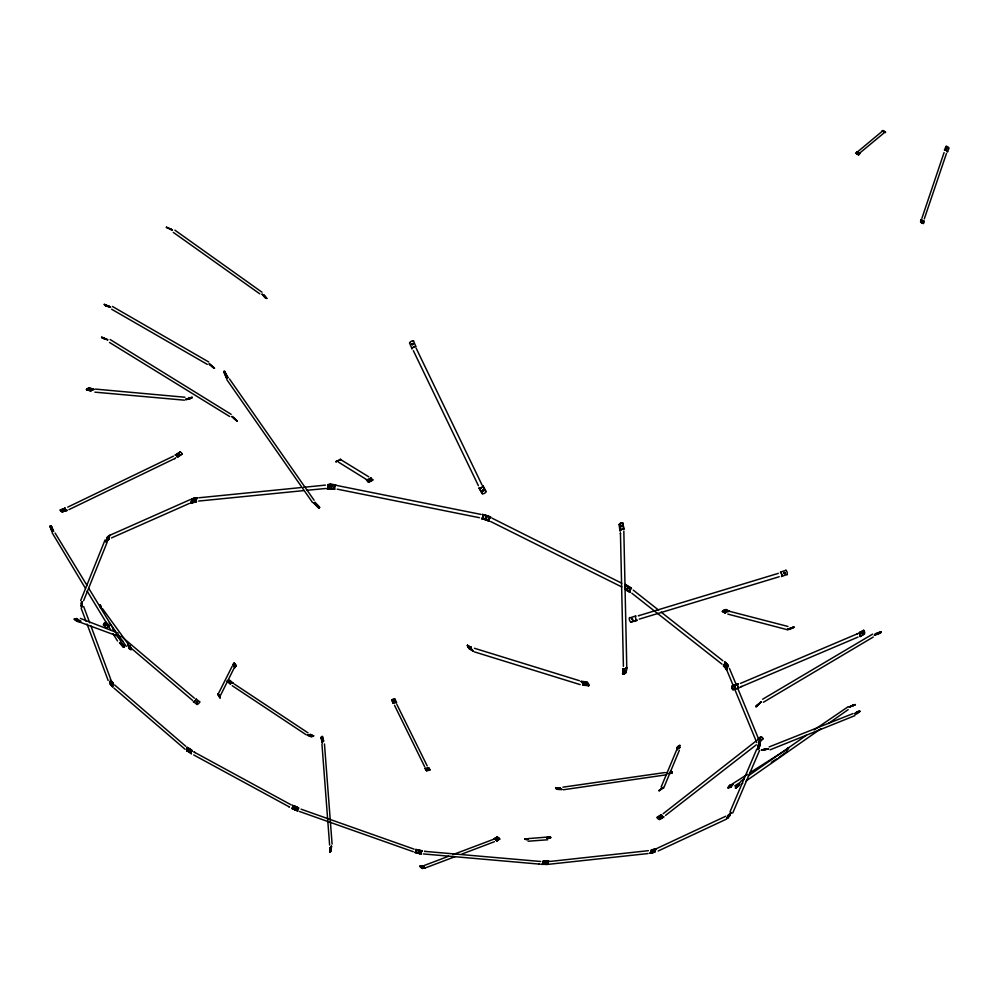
<?xml version="1.0" encoding="UTF-8"?>
<svg xmlns="http://www.w3.org/2000/svg" width="999" height="999" viewBox="0 0 999 999"><rect width="100%" height="100%" fill="white"/><g stroke="black" fill="none" stroke-linecap="round" stroke-linejoin="round"><path stroke-width="1.5" d="M469.855 647.564L470.267 648.214M627.035 588.436L628.259 588.186L627.135 588.761M628.246 588.686L627.072 588.099M107.867 539.073C107.88 536.013 107.917 540.309 107.58 538.511M947.527 151.723L949.05 148.077A2.835 2.173 38.8 0 0 945.978 146.403L946.203 146.453M759.028 745.928C759.565 744.779 758.915 746.615 758.616 745.429M758.79 746.153L759.003 745.004L759.265 745.679M922.651 221.79L921.79 221.566M264.423 296.603L265.16 297.153L264.872 296.428M82.168 602.971L81.556 606.343L81.631 602.072M81.793 601.922L81.456 607.217L81.93 602.11M328.047 484.665L334.016 484.59A3.721 3.109 -35.4 0 1 333.329 488.736L333.504 488.286A3.721 3.109 -35.4 0 0 334.091 484.752L327.934 484.515A4.021 3.359 -35.5 0 1 328.284 485.289A3.759 3.134 -35.5 0 1 328.384 486.063L328.209 487.1A3.759 3.134 -35.5 0 1 327.66 488.161A4.021 3.359 -35.5 0 1 327.247 488.661L333.229 488.598M422.602 868.506L422.727 868.281A2.997 1.099 29.5 0 1 420.042 866.108L420.017 866.508A2.997 1.099 29.5 0 0 422.302 868.368L425.312 868.069A3.234 1.186 29.5 0 1 424.837 867.831A3.022 1.111 29.5 0 1 423.988 867.307L423.314 866.757A3.022 1.111 29.5 0 1 422.914 866.333A3.234 1.186 29.5 0 1 422.627 865.896L419.917 866.333M544.193 861.563L544.355 861.175A3.047 2.135 -31 0 0 543.181 864.172L547.864 864.46M82.23 601.723L81.756 607.242L81.693 602.859L81.656 604.383M81.681 602.572L81.843 604.058L81.706 602.872M322.44 739.422L322.315 738.523M129.583 647.727L129.458 647.477M331.293 486.001C333.916 487.25 329.645 486.775 331.306 487.262M331.955 486.113L331.543 485.951M80.682 600.574L105.045 539.959M108.179 537.999L107.717 539.035L107.817 538.249M790.271 628.92L793.78 627.21M725.686 665.746L726.223 666.42L726.285 665.384M856.892 711.912L857.354 712.05A3.297 0.674 -23.6 0 1 859.889 711.475L859.939 711.4A3.297 0.674 -23.6 0 0 856.892 711.912L854.744 713.473M189.31 750.873L188.886 750.049L189.585 750.062M189.598 750.911L189.535 750.024L188.774 750.336M189.56 750.736L188.861 750.649M729.332 814.947L728.771 815.946L729.407 815.634M81.918 603.696L81.993 603.371M677.921 748.975A2.947 0.962 -42.9 0 0 677.497 749.387A3.159 1.024 -42.9 0 0 677.16 749.75L677.397 747.227A2.922 0.949 -42.9 0 1 679.77 745.454L679.882 745.291A2.922 0.949 -42.9 0 0 677.097 747.364L676.997 749.575A3.159 1.024 -42.9 0 1 677.334 749.2A2.947 0.962 -42.9 0 1 678.046 748.538L678.746 748.014A2.947 0.962 -42.9 0 1 679.457 747.614A3.159 1.024 -42.9 0 1 679.782 747.489M543.019 862.574A3.059 2.235 -26.6 0 0 542.919 861.825A3.284 2.398 -26.6 0 0 542.669 861.3L547.502 861.175A3.034 2.223 -26.5 0 1 546.728 864.172L547.04 864.123M65.022 508.191L60.352 510.152A3.172 1.886 3.4 0 0 62.125 511.813L67.07 510.501A3.434 2.035 3.3 0 1 66.321 510.239A3.197 1.898 3.3 0 1 65.747 509.902L65.235 509.378A3.197 1.898 3.3 0 1 64.997 508.753A3.434 2.035 3.3 0 1 64.898 508.316M724.437 666.246L724.45 666.008A3.596 1.798 -85 0 1 725.749 662.861L728.396 666.221M728.084 666.47A3.621 1.811 -84.9 0 0 727.559 667.195L727.185 668.106A3.621 1.811 -84.9 0 0 726.985 668.943A3.884 1.936 -84.9 0 0 726.885 669.904L724.587 666.021M330.856 849.475L330.269 849.924M330.319 849.674L330.607 849.949M857.142 712.886L857.766 712.212L856.805 712.499M234.428 664.647L234.877 665.471L234.49 664.56M294.98 808.303L295.567 807.904M295.579 808.491L294.867 807.691M104.87 305.307L104.308 304.308L108.816 306.406M368.231 481.743L368.356 482.042A3.946 1.399 -22.7 0 0 372.777 479.945L372.39 479.87A3.946 1.399 -22.7 0 1 368.631 481.655L366.483 479.907A4.258 1.498 -22.7 0 0 367.095 479.757A3.971 1.399 -22.7 0 0 368.331 479.333L369.443 478.808A3.971 1.399 -22.7 0 0 370.192 478.346A4.258 1.498 -22.7 0 0 370.879 477.809L372.777 479.945M497.814 838.773L496.765 838.798M51.573 527.809L51.523 528.496M51.424 528.771L51.723 528.034L51.099 528.209M730.744 812.899L730.681 813.336A3.284 0.699 -59.7 0 1 730.594 813.748A3.284 0.699 -59.7 0 0 730.569 813.099L730.818 813.248M103.446 625.062L103.521 624.687A3.009 2.835 -9.5 0 1 105.769 622.514L106.106 622.402A3.009 2.835 -9.5 0 0 103.459 624.962L107.118 628.408A3.247 3.059 -9.4 0 1 107.23 627.909A3.034 2.86 -9.4 0 1 107.68 627.047L108.329 626.323A3.034 2.86 -9.4 0 1 109.241 625.961M193.818 500.986L193.232 500.374L194.131 499.787M194.305 500.237L193.706 500.924M489.26 518.881L489.048 519.517A3.784 3.472 30.8 0 0 489.023 520.704A4.046 3.721 30.8 0 0 489.16 521.316L483.204 518.344A3.746 3.447 30.4 0 1 484.54 514.922L490.784 517.195A4.046 3.721 30.8 0 0 490.284 517.445M758.591 745.029L757.954 749.35L759.377 746.003M758.491 745.803C756.418 757.23 761.925 738.86 759.252 743.793M784.203 572.702L784.065 573.351M785.077 573.613L784.215 573.738L785.002 572.802M111.364 682.754L111.488 683.766L111.713 682.916M111.364 683.778L111.576 682.929M177.397 457.317L181.905 454.058M189.997 398.301C188.524 398.251 190.247 398.551 189.56 398.813M485.502 517.457L485.826 517.045M486.238 518.344L486.775 517.819M544.917 862.699L545.941 862.599M544.979 862.899C545.791 862.786 545.741 863.823 545.067 862.487M545.904 863.011L545.841 862.424M111.376 683.403L111.438 682.792M586.6 682.217L586.788 681.955A4.171 2.148 35.4 0 1 588.786 685.639L583.041 685.227A4.495 2.31 35.4 0 0 583.116 684.827A4.196 2.16 35.4 0 0 582.941 683.928L582.442 683.004A4.196 2.16 35.4 0 0 581.855 682.292A4.495 2.31 35.4 0 0 581.043 681.543L586.962 682.517A4.171 2.148 35.4 0 1 588.661 685.664L588.673 685.826M329.907 852.122L330.382 847.914A2.972 0.674 -74.9 0 0 330.781 847.739L331.081 847.277A2.972 0.674 -74.9 0 0 331.331 846.777A3.184 0.724 -74.9 0 0 331.581 846.116L331.006 850.611A2.947 0.674 -74.9 0 1 329.982 852.159L330.145 847.851A3.184 0.724 -74.9 0 1 330.082 847.939M331.031 848.85L331.343 846.041A3.184 0.724 -74.9 0 1 331.181 846.49M225 373.614L225.562 374.787L225.374 373.439M623.663 669.018A3.834 2.16 -49.4 0 0 624.562 668.905L625.486 668.493A3.834 2.16 -49.4 0 0 626.186 667.994A4.108 2.31 -49.4 0 0 626.922 667.295L626.048 672.589A3.796 2.135 -49.4 0 1 622.926 674L623.051 668.756A4.108 2.31 -49.4 0 0 623.451 668.831A3.834 2.16 -49.4 0 0 623.975 668.806M622.677 673.925L623.264 668.943M623.9 673.688A3.796 2.135 -49.4 0 0 626.123 672.09L626.71 667.107A4.108 2.31 -49.4 0 1 626.236 667.582M653.221 851.523C652.909 851.473 653.92 850.361 652.709 851.16M652.934 851.398L653.421 850.486L653.334 851.46M52.622 530.794L52.223 530.968A3.159 1.099 66.7 0 0 51.998 531.343A3.384 1.174 66.7 0 0 51.948 531.655L50.1 526.423M292.957 806.643L292.782 807.417M122.552 645.529L122.415 644.967M122.128 644.555L122.802 644.992M107.992 538.011L107.492 538.836M189.748 750.649L189.111 750.961L189.773 750.436M105.557 624.75L105.807 625.399M106.456 625.299L106.344 624.425M496.578 841.033L499.625 838.985M758.641 746.066L759.228 743.481M419.155 851.935C417.844 851.235 418.868 851.972 418.781 852.234M730.107 786.026L729.757 786.25M735.401 788.124C741.87 784.777 740.097 781.043 736.113 787.911M730.419 785.938L730.132 786.638M81.331 602.897L81.643 601.91M332.105 486.326L330.844 486.463L331.943 486.838M885.464 132.005C886.3 133.953 880.169 129.957 883.441 130.757M179.246 453.758L179.62 454.67M307.992 734.977A2.972 0.974 2.8 0 0 308.903 734.889L309.59 734.715A2.972 0.974 2.8 0 0 309.965 734.54A3.184 1.036 2.8 0 0 310.202 734.302L313.574 735.926L311.326 735.014M672.202 772.876L672.227 772.602A2.922 1.449 -1.8 0 0 670.629 771.428L670.317 771.141A2.922 1.449 -1.8 0 1 672.19 772.652L669.342 773.8M330.045 484.24L329.67 484.565A3.721 3.197 -29.8 0 0 328.621 487.999L328.833 488.474A3.721 3.197 -29.8 0 1 330.032 484.365L335.901 484.977A4.033 3.459 -29.6 0 0 335.427 485.427M196.591 702.26L197.203 701.598L197.377 702.572M266.533 298.464L263.786 294.842L266.87 298.251M482.917 516.845L483.041 516.183A3.784 3.484 19.8 0 0 483.004 515.334A4.046 3.734 19.8 0 0 482.717 514.348M101.573 337.225L101.973 337.799M321.154 738.161L321.178 737.986A2.972 1.186 86.8 0 1 322.352 736.538L323.626 741.096M322.54 742.12A3.209 1.286 86.9 0 0 322.402 742.794L321.303 737.974M921.652 219.905A2.96 1.411 33.9 0 1 921.14 219.418L920.653 222.078A2.735 1.299 33.9 0 0 923.163 223.476L924.087 221.066A2.96 1.411 33.9 0 1 923.7 220.991A2.76 1.324 33.9 0 1 922.914 220.717L922.177 220.304A2.76 1.324 33.9 0 1 921.465 219.743M81.831 602.909L81.206 603.995M731.018 812.387L727.896 817.032A3.309 0.699 -59.8 0 1 727.547 817.719A3.546 0.749 -59.8 0 1 727.097 818.481L729.495 816.121A3.284 0.699 -59.7 0 0 730.306 814.547L727.684 817.681M727.909 817.981L727.871 817.032M758.815 745.928L758.965 745.029L758.965 745.978M81.743 604.732L81.531 605.844M621.803 525.649L621.74 526.323M621.952 526.023L620.754 526.248M858.491 154.683L858.69 154.845A2.622 1.124 29.3 0 1 855.931 153.122L856.193 153.122A2.622 1.124 29.3 0 0 858.553 154.595M334.465 487.462L334.752 486.438M334.64 487.087L334.54 487.612A3.759 3.234 -29.6 0 0 334.615 488.711A4.021 3.459 -29.6 0 0 334.802 489.248L328.758 488.336M728.246 788.024L728.283 787.836A3.234 1.024 -45 0 1 730.007 785.339L733.291 784.24A3.496 1.099 -45 0 0 732.879 784.627A3.259 1.024 -45 0 0 732.18 785.439L731.668 786.163A3.259 1.024 -45 0 0 731.405 786.688A3.496 1.099 -45 0 0 731.256 787.162L728.046 787.824A3.234 1.024 -45 0 1 730.082 784.902L733.091 784.04A3.496 1.099 -45 0 0 732.692 784.44A3.259 1.024 -45 0 0 731.98 785.239L731.468 785.976A3.259 1.024 -45 0 0 731.143 786.663A3.496 1.099 -45 0 0 731.068 786.962L728.046 787.824M199.65 701.897L199.638 701.723A3.059 2.547 -26.6 0 1 197.003 704.357L197.39 704.407M421.228 852.159L421.153 852.696A3.022 2.448 -1.1 0 0 421.241 853.508A3.234 2.622 -1.1 0 0 421.403 853.908L416.421 852.771A2.997 2.423 -1.3 0 1 417.332 849.824L422.302 850.811M635.601 616.533A4.033 4.008 -9.6 0 1 635.801 615.908L629.482 618.006M416.046 851.185L416.146 850.636A3.022 2.473 5.9 0 0 416.071 849.812A3.234 2.66 5.9 0 0 415.934 849.412M734.527 687.724L734.352 686.663L735.314 686.725M734.852 687.649L734.627 686.5M760.876 739.56L760.514 738.761L759.964 739.597M81.481 605.319L81.581 606.231M759.889 703.021L761.013 701.673L756.018 706.793L761.226 701.897L756.093 706.168M232.155 683.304A2.885 1.536 17.4 0 0 231.531 683.316L230.856 683.466A2.885 1.536 17.4 0 0 230.344 683.791A3.097 1.648 17.4 0 0 230.182 684.015L227.335 681.043A2.86 1.523 17.4 0 1 230.057 680.444L232.967 683.204M293.044 808.828L297.64 811.013A3.234 2.635 36.8 0 1 297.515 810.539A3.022 2.46 36.8 0 1 297.49 809.665L297.852 808.803A3.022 2.46 36.8 0 1 298.127 808.478A3.234 2.635 36.8 0 1 298.726 807.966L294.181 805.806A2.997 2.435 36.6 0 0 293.132 808.703L292.994 808.478M108.641 306.156L104.258 304.433M110.277 681.78L110.177 682.18A3.209 1.249 84.9 0 1 109.99 682.692A3.447 1.336 84.9 0 1 109.728 683.079L111.988 685.988A3.184 1.236 84.9 0 0 112.575 682.679L110.577 679.732A3.447 1.336 84.9 0 1 110.614 680.282A3.209 1.249 84.9 0 1 110.589 681.318L110.452 682.155A3.209 1.249 84.9 0 1 110.177 682.816A3.447 1.336 84.9 0 1 109.99 683.041L111.988 685.988M670.242 772.552L669.48 772.739M187.288 749.287L187.2 749.687A3.097 2.01 68.8 0 1 186.963 750.212M549.425 837.537L547.652 837.087M485.614 517.894L486.476 518.269L486.625 517.17M624.4 670.916L624.65 671.865L624.425 670.716M678.059 747.402L678.958 747.152M679.008 747.065L678.408 747.639M109.353 536.176A3.521 1.049 -70.5 0 0 109.103 536.975L108.903 537.949A3.521 1.049 -70.5 0 0 108.841 538.623A3.771 1.124 -70.5 0 0 108.866 539.21L106.531 540.971L109.153 539.31A3.771 1.124 -70.5 0 1 109.116 538.936A3.521 1.049 -70.5 0 1 109.178 538.049L109.39 537.062M81.631 606.056L81.93 601.698M369.717 480.507L370.579 480.182L369.692 480.007M923.401 223.514L923.963 221.241A2.96 1.411 33.9 0 1 923.363 221.116M297.677 809.153L297.59 809.54A3.022 2.46 36.8 0 0 297.565 810.164A3.234 2.635 36.8 0 0 297.739 810.876L293.132 808.703M758.865 744.73L759.115 743.743A3.484 0.712 -74.2 0 0 759.402 742.956A3.734 0.762 -74.2 0 0 759.64 742.07L759.864 745.254A3.447 0.699 -74.2 0 1 758.653 748.326M560.002 788.261A3.234 1.086 15.4 0 1 560.002 787.974A3.234 1.086 15.4 0 1 560.064 787.736L555.644 787.924A2.997 1.011 15.4 0 0 557.167 789.26L561.788 789.535A3.234 1.086 15.4 0 1 561.338 789.347A3.022 1.024 15.4 0 1 560.614 788.935L560.164 788.548M88.936 389.348L90.097 389.298M89.248 389.598L90.06 389.023M292.732 805.868A3.022 2.423 42.9 0 1 292.844 806.767L292.67 807.542A3.022 2.423 42.9 0 1 292.37 808.041A3.247 2.585 42.9 0 1 291.883 808.466L296.478 810.351A2.997 2.398 43.1 0 0 297.14 807.292L292.557 805.406M196.341 499.9L196.466 499.388A3.671 2.348 -56.9 0 1 196.953 498.289A3.934 2.51 -56.9 0 1 197.303 497.752L192.682 498.726A3.634 2.323 -57 0 0 191.895 502.772L196.528 501.81A3.934 2.51 -56.9 0 1 196.366 501.373A3.671 2.348 -56.9 0 1 196.279 500.399M588.748 685.526L583.229 684.964M624.987 586.888L625.124 586.351A3.746 3.084 72 0 0 625.187 585.139A4.021 3.297 72 0 0 625.074 584.502L630.307 587.812M625.299 586.301L624.949 587.312M762.412 749.824L764.485 749.412L761.588 749.862M724.512 663.748L724.175 664.747A3.634 2.01 -87.3 0 1 723.825 665.371A3.896 2.148 -87.3 0 1 723.351 665.871L726.723 668.631M428.096 769.667L427.272 769.692M427.26 769.58L428.146 769.143M265.547 297.839L265.022 297.465L266.071 298.002M118.481 634.939L120.13 637.25L117.033 634.964M849.562 706.78L855.394 704.732M864.46 633.878A3.509 2.435 -75.3 0 0 863.885 630.494L859.452 632.592A3.809 2.635 -75.2 0 1 859.914 633.154A3.546 2.46 -75.2 0 1 860.214 633.816L860.376 634.802A3.546 2.46 -75.2 0 1 860.289 635.963A3.809 2.635 -75.2 0 1 860.139 636.563L864.347 633.841M213.124 367.332L213.686 367.62M181.918 454.42L181.843 454.233A3.184 2.273 -22.1 0 0 179.882 452.072L180.27 452.297M396.516 702.559A3.047 2.123 -1.1 0 0 396.041 702.459A2.847 1.973 -1.1 0 0 395.092 702.434L394.243 702.609A2.847 1.973 -1.1 0 0 393.656 702.871A3.047 2.123 -1.1 0 0 393.131 703.246L391.833 700.024A2.822 1.961 -1.1 0 1 395.217 699.35L394.93 699.462M781.742 575.586A4.008 3.646 -89.7 0 1 781.543 576.548L787.312 574.325M548.314 837.287C542.832 838.948 553.259 838.348 550.262 837.125M760.439 736.987L760.464 736.925A3.059 2.522 -30.5 0 1 762.899 738.985L762.911 738.773A3.059 2.522 -30.5 0 0 760.863 737.087L757.654 739.622M862.087 633.016L862.974 633.004M586.425 683.99L585.426 684.14L585.202 683.141M586.238 684.24L586.013 683.241L585.277 684.028M525.936 838.798L524.862 839.048L526.96 839.834M921.927 218.207L944.08 152.522M86.538 389.51L90.859 391.133A3.821 1.561 -6.4 0 1 91.084 390.734A3.559 1.461 -6.4 0 1 91.483 390.384L92.245 389.985A3.559 1.461 -6.4 0 1 93.294 389.66A3.821 1.561 -6.4 0 1 93.894 389.548L89.148 388.286A3.534 1.449 -6.3 0 0 86.563 389.647L86.501 389.81M725.049 611.575L725.649 610.839M924.275 218.943L946.515 153.284M106.106 541.858L108.304 539.023A3.472 0.824 -72.4 0 0 108.854 535.839L109.103 535.739A3.472 0.824 -72.4 0 1 109.103 536.962M783.915 573.001L784.927 572.577M653.746 850.811L653.621 851.148M728.046 817.419L727.984 816.77M660.389 817.694L660.314 817.294M737.274 785.988L737.25 786.475M487.937 520.242L481.605 518.731A4.046 3.734 19.8 0 0 482.067 518.319A3.771 3.484 19.8 0 0 482.729 517.357L482.954 516.72M542.882 862.786L542.744 863.161A3.059 2.235 -26.6 0 1 542.245 863.935M170.667 229.433L172.328 230.12L166.396 227.198L167.732 228.034M758.928 745.142L759.952 742.869M728.983 815.721L729.32 815.409M728.134 817.17L728.82 815.296M295.629 808.453L294.83 808.266M89.535 388.224L89.498 387.937A3.534 1.449 -6.3 0 0 86.463 389.535L90.834 390.846A3.821 1.561 -6.4 0 1 90.946 390.597A3.559 1.461 -6.4 0 1 91.458 390.097L92.208 389.71A3.559 1.461 -6.4 0 1 92.944 389.46A3.821 1.561 -6.4 0 1 93.856 389.26L89.498 387.937M945.978 146.403L944.455 150.05A3.059 2.348 38.8 0 1 945.141 150.087A2.86 2.185 38.8 0 1 945.778 150.262L946.54 150.687A2.86 2.185 38.8 0 1 947.239 151.324M83.604 600.711L107.068 542.432M730.082 814.297L727.647 817.831M631.942 618.731L631.793 619.417M315.085 502.372A4.046 0.937 43.5 0 1 315.185 502.659A3.771 0.874 43.5 0 1 315.072 503.021L314.947 503.096A4.046 0.937 43.5 0 0 314.86 502.609L319.318 507.342A3.746 0.862 43.4 0 1 318.244 507.579L318.206 507.192A3.746 0.862 43.4 0 0 319.468 506.905L315.022 502.385M728.109 816.832L728.234 816.183A3.309 0.699 -59.8 0 0 728.458 815.496A3.546 0.749 -59.8 0 0 728.483 815.221M483.691 490.796L482.979 491.308M663.673 788.086L679.357 750.274M482.43 490.297L483.391 490.047M467.644 645.142A3.946 1.011 50 0 0 469.655 648.676L469.105 648.563A3.946 1.011 50 0 1 467.395 645.541L471.253 647.265A4.283 1.099 49.9 0 1 471.153 647.09M661.138 787.037L676.935 749.275M878.908 633.016L877.846 633.616L878.546 632.891M109.465 535.864A3.771 1.124 -70.5 0 1 109.69 535.302L107.205 537.425A3.484 1.036 -70.5 0 0 106.506 540.759L106.531 540.971M107.43 537.25L107.343 537.474A3.484 1.036 -70.5 0 0 106.643 540.796M429.745 770.029L429.932 769.667A2.935 1.311 -6.3 0 1 426.411 770.404L426.735 770.666M421.228 852.322L421.378 851.797A3.022 2.448 -1.1 0 1 421.928 851.098M730.007 811.85L756.78 749.05M737.774 684.677A3.884 3.384 -50.1 0 1 738.061 683.778L732.342 686.188A3.596 3.134 -49.9 0 0 732.991 689.622M732.704 813.061L759.602 750.299M51.586 528.796L51.311 527.971M51.274 528.596L51.861 528.633M105.807 624.437L105.557 625.099M786.85 751.585L779.22 757.304M485.989 491.708L483.029 485.939A4.033 3.834 56 0 1 482.642 486.55A3.759 3.571 56 0 1 481.843 487.437M178.784 454.058L179.196 454.795M730.269 813.873L730.606 813.174M120.642 642.944A3.172 0.999 46.7 0 0 120.754 642.569A3.397 1.074 46.7 0 0 120.704 642.295L124.238 646.528A3.147 0.987 46.7 0 1 123.164 646.915L123.139 646.615A3.147 0.987 46.7 0 0 124.4 646.166L120.904 642.107M756.131 706.755L756.231 706.018M857.479 153.484L858.291 153.534M756.718 740.521L663.174 813.71M220.517 695.366L234.39 667.519M218.182 694.08L232.155 666.296M489.198 518.993L489.51 518.406A3.784 3.472 30.8 0 1 490.272 517.532M726.186 666.283L725.848 665.159M236.476 420.904L237.188 421.029L231.98 416.92M420.042 853.558L419.955 853.546A2.997 2.46 6.1 0 0 420.866 850.599L420.966 851.023M862.112 632.692L862.824 633.466M413.087 340.871L413.598 340.971A3.746 3.459 -78.7 0 0 409.627 342.982L409.765 342.607M921.99 221.803L922.676 221.94M313.599 735.676A2.947 0.962 2.9 0 1 310.864 736.363L311.188 736.488M394.43 701.173L393.856 701.161M735.414 787.749C738.673 782.804 742.894 782.454 735.888 787.874M227.273 681.256L227.397 681.006A2.86 1.523 17.4 0 1 229.683 680.581L232.892 683.403M737.587 786.113L736.85 786.737L737.774 786.026M190.759 503.171L195.067 502.022A3.634 2.135 -59.8 0 0 195.854 497.977L191.308 499.001A3.921 2.298 -59.8 0 1 191.508 499.662A3.659 2.148 -59.8 0 1 191.521 500.374L191.321 501.398A3.659 2.148 -59.8 0 1 190.859 502.497A3.921 2.298 -59.8 0 1 190.522 503.046L195.067 501.548A3.634 2.135 -59.8 0 0 195.742 498.101M786.887 749.812L788.586 747.614L787 749.887M62.512 510.514L63.436 510.214M63.611 510.452L63.212 510.764M659.228 819.417L659.552 819.38A3.122 2.298 -5.1 0 1 657.18 817.194L661.4 814.61A3.372 2.485 -5 0 0 661.45 815.022A3.147 2.323 -5 0 0 661.788 815.733L662.387 816.283A3.147 2.323 -5 0 0 662.999 816.583M629.62 617.569L629.645 617.507A3.734 3.709 -9.1 0 0 630.844 622.027L637.037 620.367A4.033 4.008 -9.6 0 1 636.313 619.667M193.481 500.149L194.268 499.85M194.268 500.586L193.594 500.849M630.219 587.412L630.044 587.462A3.709 3.047 72.1 0 1 628.608 591.483L629.083 591.246M788.536 747.689L787.05 749.55M313.561 735.838L313.511 736.026A2.947 0.962 2.9 0 1 311.188 736.613M192.233 498.926L197.103 497.627A3.934 2.51 -56.9 0 0 196.753 498.151A3.671 2.348 -56.9 0 0 196.266 499.25L196.066 500.274A3.671 2.348 -56.9 0 0 196.104 500.986A3.934 2.51 -56.9 0 0 196.316 501.673L191.571 502.385M219.83 697.127L218.182 694.667L219.93 697.115M619.318 524.512L619.467 524.3A3.909 2.96 -71.4 0 1 622.789 523.014L623.95 529.32A4.221 3.184 -71.3 0 0 623.451 529.17A3.934 2.972 -71.3 0 0 622.439 529.183L621.278 529.495A3.934 2.972 -71.3 0 0 620.367 530.269A4.221 3.184 -71.3 0 0 619.967 530.806L619.105 524.612A3.909 2.96 -71.4 0 1 622.877 523.064L623.726 529.245A4.221 3.184 -71.3 0 0 622.964 529.045A3.934 2.972 -71.3 0 0 622.215 529.108M621.952 529.32L621.49 529.57A3.934 2.972 -71.3 0 0 620.816 530.094A4.221 3.184 -71.3 0 0 620.179 530.881L619.567 524.338M422.265 866.795L422.053 867.394M725.973 665.259L725.798 665.996M369.243 480.357L370.504 479.895M369.63 480.694L370.454 479.882L369.892 480.457M787.287 749.637L788.686 747.714M757.941 704.819L758.541 704.432M757.692 705.232L758.428 704.307M759.352 741.982A3.734 0.762 -74.2 0 1 759.203 742.557A3.484 0.712 -74.2 0 1 758.853 743.656L758.503 744.555A3.484 0.712 -74.2 0 1 758.116 745.304A3.734 0.762 -74.2 0 1 757.929 745.579L758.516 748.276A3.447 0.699 -74.2 0 0 759.727 745.217M659.365 817.432L659.802 817.07M849.687 707.042L855.181 704.482M853.071 705.431L852.284 705.694L853.096 705.282M853.333 705.269L852.472 705.968M62.45 512.012L62.462 511.788A3.172 1.886 3.4 0 1 60.39 509.715M265.697 298.077L266.696 298.451M483.429 491.146L483.691 490.459M210.752 364.972L209.303 363.786L214.585 368.294L209.103 364.011L212.775 367.232M857.617 712.512L857.217 712.712M235.876 666.083L235.789 665.796A2.86 1.099 61.7 0 0 234.216 663.249L234.241 662.974A2.86 1.099 61.7 0 1 236.089 665.971L234.603 667.632A3.097 1.186 61.7 0 0 234.365 666.945A2.885 1.111 61.7 0 0 234.066 666.321M234.815 667.519L235.901 665.746A2.86 1.099 61.7 0 0 234.315 663.186L234.203 663.099M129.808 646.203L130.057 646.091A3.122 0.849 66.7 0 1 131.119 649.562L128.834 648.363A3.372 0.912 66.7 0 0 128.821 648.026A3.147 0.849 66.7 0 0 128.684 647.215L128.421 646.353A3.147 0.849 66.7 0 0 128.134 645.654A3.372 0.912 66.7 0 0 127.785 644.904L129.97 646.503A3.122 0.849 66.7 0 1 130.869 649.475L130.869 649.675M234.241 662.974L232.755 664.635A3.097 1.186 61.7 0 1 233.042 664.897A2.885 1.111 61.7 0 1 233.604 665.571L234.066 666.321M108.816 535.651L106.743 538.136A3.746 0.887 -72.4 0 1 106.793 538.636A3.496 0.837 -72.4 0 1 106.743 539.235L106.593 540.172A3.496 0.837 -72.4 0 1 106.294 541.283M109.103 535.739L107.03 538.224A3.746 0.887 -72.4 0 1 107.068 538.523A3.496 0.837 -72.4 0 1 107.043 539.323L106.881 540.259A3.496 0.837 -72.4 0 1 106.581 541.371A3.746 0.887 -72.4 0 1 106.394 541.945L108.466 539.472A3.472 0.824 -72.4 0 0 109.053 537.287M189.71 398.064L188.986 398.751L189.822 398.039M861.862 633.266L862.624 633.653L862.736 632.792M726.323 666.296L726.223 665.272M195.567 700.411L194.905 701.073M411.838 343.619L413.024 343.731M411.763 344.28L412.562 344.68L412.949 343.881M678.521 747.427L678.658 746.765M654.17 852.097L650.224 853.333A3.384 1.761 -46.7 0 0 650.736 852.684A3.159 1.648 -46.7 0 0 651.098 852.06L651.373 851.285A3.159 1.648 -46.7 0 0 651.41 850.574A3.397 1.761 -46.7 0 0 651.323 850.261L655.257 849.2L651.148 850.087A3.397 1.761 -46.7 0 1 651.261 850.586A3.159 1.648 -46.7 0 1 651.198 851.123L650.923 851.885A3.159 1.648 -46.7 0 1 650.399 852.746M499.662 839.31L499.587 839.085A2.872 1.773 20.2 0 0 497.102 837.05L494.018 838.773A3.122 1.923 20.2 0 1 494.755 839.023A2.91 1.798 20.2 0 1 495.367 839.347L496.028 839.859A2.91 1.798 20.2 0 1 496.503 840.496A3.122 1.923 20.2 0 1 496.703 841.133M111.726 686.026L111.851 685.888A3.184 1.236 84.9 0 0 112.475 683.041L112.575 682.679M722.527 611.4L722.627 611.276A3.546 1.449 -16.3 0 1 725.836 609.752L726.073 609.715M722.502 611.613L722.664 611.425A3.546 1.449 -16.3 0 1 725.886 609.902L726.173 609.552A3.546 1.449 -16.3 0 0 722.414 611.338L725.286 613.199A3.846 1.561 -16.2 0 1 725.586 612.899M624.387 671.141L625.124 670.804M651.385 852.971L654.707 852.01A3.409 1.611 -49.3 0 1 654.695 851.485A3.172 1.498 -49.3 0 1 654.82 850.923L655.169 850.124A3.172 1.498 -49.3 0 1 655.744 849.275A3.409 1.611 -49.3 0 1 656.106 848.85L652.597 849.649A3.147 1.486 -49.4 0 0 651.198 852.809L654.894 852.172A3.409 1.611 -49.3 0 1 654.869 851.847A3.172 1.498 -49.3 0 1 655.007 851.086L655.356 850.299A3.172 1.498 -49.3 0 1 655.756 849.674A3.409 1.611 -49.3 0 1 656.293 849.025L652.547 850.087A3.147 1.486 -49.4 0 0 652.122 850.636M557.454 789.372L561.85 789.297A3.234 1.086 15.4 0 1 561.176 788.985A3.022 1.024 15.4 0 1 560.676 788.686L560.227 788.298A3.022 1.024 15.4 0 1 560.039 787.911L555.681 787.811M547.352 837.125C544.393 839.272 553.958 837.237 549.65 837.249M418.269 851.323L418.369 851.435M855.931 153.122L857.392 151.498A2.847 1.224 29.3 0 0 857.804 151.935A2.847 1.224 29.3 0 0 858.178 152.26M756.343 706.131L756.817 705.419M858.69 154.845L860.164 153.222A2.847 1.224 29.3 0 1 858.915 152.722M188.149 398.214L192.133 397.302L189.96 398.813M192.133 397.302L190.909 398.389M740.459 781.605L744.367 778.596M756.805 705.856L757.042 705.182M113.386 683.491L110.639 680.769A3.172 1.411 82.2 0 0 110.14 683.603L112.55 686.85A3.422 1.511 82.3 0 1 112.487 686.301A3.197 1.411 82.3 0 1 112.5 685.264L112.637 684.44A3.197 1.411 82.3 0 1 112.837 683.928A3.434 1.511 82.3 0 1 113.137 683.541A3.422 1.511 82.3 0 1 113.411 683.328M877.771 633.279L878.408 632.941M484.815 514.835L484.877 514.722A3.746 3.447 30.4 0 0 483.241 518.843L483.304 518.868M621.178 525.499L620.866 526.286L621.703 525.437M49.95 526.673L50.2 526.573A3.134 1.086 66.6 0 1 51.561 526.311L53.546 531.281M790.958 628.321L793.793 627.01L793.493 627.584M790.534 628.646C794.555 626.448 783.278 630.993 789.959 629.22M757.741 739.76L760.551 737.062M762.899 738.985L759.24 742.719A3.309 2.722 -30.7 0 0 759.09 742.057A3.309 2.722 -30.7 0 1 759.165 742.582M227.06 377.085L226.935 377.197A3.809 0.987 64.5 0 0 226.835 377.684A4.071 1.049 64.5 0 0 226.848 378.072L224.638 373.401M227.21 377.06A3.809 0.987 64.5 0 1 227.535 377.197A4.071 1.049 64.5 0 1 227.959 377.56L224.7 371.678A3.771 0.974 64.6 0 0 223.764 372.115L226.561 378.209A4.071 1.049 64.5 0 1 226.548 377.659A3.809 0.987 64.5 0 1 226.648 377.335L226.923 377.21A3.809 0.987 64.5 0 1 227.372 377.435A4.071 1.049 64.5 0 1 227.71 377.672M394.23 700.699L393.556 701.186M585.764 684.315L585.926 683.366M546.853 864.172L547.002 864.035A3.034 2.223 -26.5 0 0 547.677 861.475M730.219 785.926L730.032 786.538M730.344 786.488L730.306 786.026M758.054 704.42L757.542 704.969M190.497 752.746L190.422 752.859A3.059 1.986 68.9 0 0 190.909 749.6L187.075 747.364M545.104 862.686L545.304 862.337M74.263 618.868L74.088 619.18A4.133 0.899 28.8 0 0 78.309 621.84L80.819 621.116A4.458 0.962 28.9 0 1 79.845 620.654A4.158 0.899 28.9 0 1 78.971 620.179L77.91 619.505A4.158 0.899 28.9 0 1 76.985 618.806A4.458 0.962 28.9 0 1 76.611 618.468L74.488 619.08A4.133 0.899 28.8 0 0 78.097 621.353M372.602 479.882L372.452 480.019A3.946 1.399 -22.7 0 1 368.693 481.818L368.456 481.868M316.97 505.606L317.719 505.756M395.217 699.35L396.516 702.747A3.047 2.123 -1.1 0 0 395.779 702.622A2.847 1.973 -1.1 0 0 395.092 702.622L394.243 702.796A2.847 1.973 -1.1 0 0 393.456 703.171A3.047 2.123 -1.1 0 0 393.131 703.433L392.045 699.949A2.822 1.961 -1.1 0 1 394.93 699.362L395.104 699.412M497.102 837.05L497.352 837.324A2.872 1.773 20.2 0 1 499.587 839.085L496.64 840.833M104.995 305.045L106.056 305.806L105.482 305.344M730.569 813.099L728.246 815.072A3.546 0.749 -59.8 0 1 728.209 815.346A3.309 0.699 -59.8 0 1 727.996 816.058L727.647 816.882A3.309 0.699 -59.8 0 1 727.147 817.831A3.546 0.749 -59.8 0 1 726.847 818.331L729.183 816.358A3.284 0.699 -59.7 0 0 730.044 814.772M223.788 372.377L224.088 372.24A3.771 0.974 64.6 0 1 225.187 371.715M858.641 150.949L882.217 131.281M659.577 790.122L663.199 787.362L659.053 790.671L660.214 789.997M860.239 152.647L883.89 133.054M497.052 838.361L497.165 839.185L497.739 838.598M854.969 715.596L770.079 749.837M659.165 790.758L663.361 787.587L660.888 789.422L661.388 788.91M848.213 709.602L828.483 723.451M660.227 817.881L660.314 817.194M756.305 744.804L665.571 815.384M787.1 574.787L787.062 574.712A3.709 3.359 -89.8 0 0 785.851 570.292L786.038 570.392M106.806 541.071A3.484 1.036 -70.5 0 1 107.63 537.162L109.965 535.402M111.026 680.594A3.172 1.399 82.2 0 0 110.439 683.915L110.19 683.953M482.529 490.172L483.516 490.159M659.003 790.534L660.764 789.56M878.745 633.179L878.421 633.179M859.939 711.4L856.63 713.586A3.571 0.737 -23.6 0 0 856.455 713.536A3.334 0.687 -23.6 0 0 855.893 713.561L855.156 713.723A3.334 0.687 -23.6 0 0 854.782 713.835M854.857 713.736L857.017 712.187M526.448 839.397L527.509 839.048M527.047 839.235L526.66 839.222M417.232 849.987L417.082 850.087A2.997 2.423 -1.3 0 0 416.308 852.597L416.421 852.771M746.066 780.993L820.866 728.758M748.164 775.948L806.468 735.252M814.073 729.944L848.213 706.68M296.753 810.139L291.995 808.341A3.247 2.585 42.9 0 0 292.332 808.079M873.276 637.012L763.386 702.26M412.849 344.53L412.112 344.63M120.517 643.031L120.842 642.757A3.172 0.999 46.7 0 0 120.941 642.394M481.381 487.749L481.93 487.375A3.759 3.571 56 0 0 482.729 486.501M107.168 306.019L106.269 305.269L106.943 305.819M734.702 785.926L739.934 782.554M771.365 762.349L776.598 758.99M175.362 454.97L179.882 452.072M179.957 452.247L175.437 455.157A3.447 2.46 -22 0 1 176.161 455.332A3.209 2.298 -22 0 1 176.698 455.619M181.843 454.233L177.322 457.13A3.447 2.46 -22 0 0 177.31 456.506A3.209 2.298 -22 0 0 177.123 455.981M732.966 783.566L747.389 774.337M749.999 772.664L785.501 750.261M626.423 585.489L631.505 588.324A4.008 3.159 76.9 0 0 631.068 588.636A3.746 2.947 76.9 0 0 630.419 589.472L630.057 590.484A3.746 2.947 76.9 0 0 629.969 591.358A4.008 3.159 76.9 0 0 630.082 592.345L625.187 589.36A3.709 2.922 76.8 0 1 626.61 585.339L626.81 585.289M414.223 346.828L413.111 347.302A3.784 3.484 -78.4 0 0 412.25 348.176A4.046 3.734 -78.4 0 0 411.913 348.738M100.674 607.929L100.2 605.057L100.911 606.793M191.808 397.739L191.146 398.114M875.549 633.853A3.521 0.662 -24 0 1 875.574 634.015L875.324 634.328A3.521 0.662 -24 0 1 874.749 634.777A3.784 0.699 -24 0 1 874.337 635.039L879.944 632.891A3.496 0.649 -24 0 0 880.768 631.805M879.844 633.129L880.019 633.029A3.496 0.649 -24 0 0 880.831 631.942L875.311 633.766A3.784 0.699 -24 0 1 875.586 633.791M657.217 817.644L661.413 814.809A3.372 2.485 -5 0 0 661.525 815.421A3.134 2.323 -5 0 0 661.813 815.921L662.412 816.47A3.134 2.323 -5 0 0 663.274 816.87M659.552 819.38L663.773 816.795M659.577 819.567L663.786 816.982A3.359 2.485 -5 0 1 663.011 816.782M762.612 699.25L872.602 634.14M192.208 750.611L188.037 748.139A3.059 2.098 65.1 0 0 187.362 750.749L191.421 753.671A3.309 2.26 65.2 0 1 191.296 753.159A3.084 2.11 65.2 0 1 191.271 752.21L191.471 751.448A3.084 2.11 65.2 0 1 191.908 750.823M237.15 420.966L236.775 420.779M621.078 525.462L622.052 525.886M790.709 628.084L793.93 627.31M627.759 589.048L627.36 588.998M624.687 671.69L623.975 671.39L624.8 670.679M68.968 509.615L175.449 458.216M174.688 458.641L175.424 458.229M77.722 620.591L76.561 619.705L77.298 620.279M76.424 620.129L77.76 620.516L76.523 619.979M497.04 837.237L493.956 838.973A3.122 1.923 20.2 0 1 494.43 839.123A2.91 1.798 20.2 0 1 495.304 839.535L495.954 840.059A2.91 1.798 20.2 0 1 496.328 840.509M863.448 630.232A3.509 2.435 -75.3 0 1 864.123 634.19L859.914 636.5A3.809 2.635 -75.2 0 0 860.064 635.901A3.546 2.46 -75.2 0 0 860.151 634.74L859.989 633.753A3.546 2.46 -75.2 0 0 859.552 632.879A3.809 2.635 -75.2 0 0 859.24 632.529L863.773 630.469M793.156 627.584L790.209 628.758M740.159 687.162L857.991 637.087M740.446 683.416L858.241 633.441M323.177 741.058A2.997 1.199 86.9 0 0 322.789 741.221L322.49 741.645A2.997 1.199 86.9 0 0 322.24 742.357A3.209 1.286 86.9 0 0 322.153 742.806L321.253 738.273M67.732 507.142L173.451 456.143M790.709 628.471L791.47 628.146M784.178 572.589L785.052 572.677M337.774 460.839L336.026 461.638M197.315 702.434L196.528 702.135M187.263 399.013L192.233 397.577M337.412 461.238L335.989 461.85M337.6 461.076L337.237 461.238M920.491 221.741L920.591 221.691A2.735 1.299 33.9 0 0 923.526 223.339M338.087 460.527L335.851 461.55M338.948 460.077L339.872 459.715M656.818 848.488L725.873 816.195M339.31 459.902L340.709 459.328L339.66 459.74M340.022 460.015L340.846 459.627L339.797 460.039M658.179 850.986L726.498 819.118M849.187 706.892L855.231 704.62M849.3 707.155L854.52 704.77M724.562 666.42L724.287 666.395A3.596 1.798 -85 0 1 725.811 662.712L726.086 662.737M741.907 783.616L742.744 783.241M63.474 510.464L62.662 510.676L62.9 510.002M110.664 534.927L189.985 499.712M189.31 503.459L111.513 537.899M790.983 628.433L791.745 628.096L790.871 628.021M856.692 634.19L857.467 633.853M741.758 686.388L740.958 686.738M369.031 479.395L368.456 479.645A3.971 1.399 -22.7 0 1 367.57 479.957A4.258 1.498 -22.7 0 1 366.608 480.207L368.356 482.042M427.722 769.305L427.572 769.205M186.888 399.188L185.727 399.65L189.261 399.088M482.567 493.718L479.045 488.086A4.033 3.834 56 0 0 480.019 488.136A3.759 3.571 56 0 0 480.869 487.962L481.468 487.687M764.447 749.575L768.556 749.025L761.488 750.224L768.493 748.726L764.385 749.275M631.768 619.368L632.754 619.767M632.604 619.88L632.404 618.531M189.248 398.526L189.897 398.027M190.185 398.401L189.186 398.726M186.463 399.051L185.627 399.375L189.161 398.813M857.092 712L857.292 711.912A3.297 0.674 -23.6 0 1 859.827 711.35L856.742 713.848A3.571 0.737 -23.6 0 0 856.443 713.786A3.334 0.687 -23.6 0 0 856.018 713.823L855.668 713.885M413.586 347.003L414.098 346.803A3.784 3.484 -78.4 0 1 415.259 346.641M639.248 619.13L779.232 576.735M778.308 573.364L638.998 615.609M769.155 746.915L853.084 713.561M424.363 865.434L448.576 856.268M494.418 841.72L462.162 853.958M452.884 854.644L493.069 839.472M426.298 867.557L454.995 856.68M947.04 148.064L946.453 148.589L947.214 148.913M421.903 866.845L422.415 867.294M483.391 491.183L483.017 491.283M875.436 634.053L880.631 631.793M880.768 632.067A3.496 0.649 -24 0 1 879.807 633.341L874.462 635.327A3.784 0.699 -24 0 0 875.062 634.927A3.521 0.662 -24 0 0 875.461 634.615L875.698 634.29A3.521 0.662 -24 0 0 875.611 634.09M862.199 632.454L862.849 632.604M229.508 682.042L230.145 682.067M679.77 745.454L679.944 747.677A3.159 1.024 -42.9 0 0 679.432 747.889A2.947 0.962 -42.9 0 0 678.92 748.201M785.988 570.304L780.331 572.127A4.008 3.646 -89.7 0 1 780.993 572.814M882.954 130.494L882.304 130.707L885.189 132.517M60.377 509.94L64.997 508.416A3.434 2.035 3.3 0 1 64.91 508.091M62.462 511.788L67.083 510.277A3.434 2.035 3.3 0 1 66.583 510.114A3.197 1.898 3.3 0 1 65.772 509.677L65.247 509.153A3.197 1.898 3.3 0 1 65.01 508.528M732.492 685.814L738.099 683.978M669.33 773.576L672.19 772.652M665.908 774.862L563.324 789.772M725.274 611.263L725.311 611.413M630.844 622.027L637.012 620.329M763.873 749.637L764.972 749.45M195.854 497.977L191.533 499.125A3.921 2.298 -59.8 0 1 191.683 499.55A3.659 2.148 -59.8 0 1 191.746 500.511L191.558 501.523A3.659 2.148 -59.8 0 1 191.084 502.622M650.049 853.171L653.995 852.11A3.134 1.636 -46.7 0 0 655.094 849.025M621.603 526.748L620.804 526.411M485.864 518.131L486.063 518.331M764.947 749.625L763.336 749.637M219.268 696.753L220.192 697.901L219.555 696.952M762.162 749.874L763.024 749.849M638.311 615.734L639.135 615.571M562.887 787.175L664.622 772.589M732.367 685.714L732.467 685.689A3.596 3.134 -49.9 0 0 733.129 689.735L738.736 687.899A3.884 3.384 -50.1 0 1 738.336 687.524A3.621 3.147 -50 0 1 737.799 686.6L737.662 686.113M311.263 735.826L310.751 735.664M331.119 850.311L330.869 850.249A2.947 0.674 -74.9 0 1 329.67 852.06M422.727 868.281L425.424 867.844A3.234 1.186 29.5 0 1 424.962 867.607A3.022 1.111 29.5 0 1 424.113 867.082L423.439 866.533A3.022 1.111 29.5 0 1 422.914 865.958A3.234 1.186 29.5 0 1 422.752 865.671L420.042 866.108M89.535 389.086L89.123 389.71M294.967 807.704L295.679 807.954M550.399 861.4L648.401 850.673M120.717 642.844L120.33 643.044A3.172 0.999 46.7 0 1 119.955 642.981A3.397 1.074 46.7 0 1 119.443 642.744L122.939 646.79M51.473 526.398L51.136 526.248A3.134 1.086 66.6 0 0 49.975 526.473M793.793 627.01L787.449 629.195L789.822 628.908M325.487 485.102L303.646 487.3M198.664 501.061L303.996 490.584M648.076 853.546L549.175 864.235M486.176 517.095L485.539 517.669M485.939 517.107L486.613 517.22M300.549 487.612L198.764 497.789M307.093 490.272L326.124 488.461M525.374 839.098L527.822 839.06M547.976 837.05L549.949 836.975M528.021 838.611L547.689 837.05M528.084 841.22L547.752 839.772M117.383 634.952L118.419 635.864L117.682 634.877M118.481 635.726L117.32 635.177M63.224 510.551L62.562 510.601M558.528 788.623L557.904 788.511M548.988 837.249L550.249 836.987M547.714 861.563L542.744 861.475A3.284 2.398 -26.6 0 1 542.919 861.825A3.059 2.235 -26.6 0 1 542.944 862.412L542.819 863.336A3.059 2.235 -26.6 0 1 542.494 863.898A3.284 2.398 -26.6 0 1 541.957 864.472M541.883 864.297L546.803 864.347M327.36 488.811L333.329 488.736M314.947 503.096L314.76 503.096A3.771 0.874 43.5 0 1 314.161 502.897A4.046 0.937 43.5 0 1 313.773 502.672L318.206 507.192M527.847 839.56L524.9 838.91M585.202 683.291L586.263 684.028M322.39 736.6L322.252 736.6A2.972 1.186 86.8 0 0 321.004 738.286L321.116 738.336M544.355 861.175L548.926 861.288M544.455 861.35L549.025 861.463A3.297 2.31 -30.9 0 0 548.451 862.012A3.072 2.148 -30.9 0 0 548.051 862.574M543.181 864.172L547.764 864.285A3.297 2.31 -30.9 0 1 547.652 863.923A3.072 2.148 -30.9 0 1 547.664 863.148M225.025 373.576L225.786 374.488M470.104 647.602L469.842 648.314M734.54 687.674L734.153 687.112M426.536 770.529L426.723 770.541A2.935 1.311 -6.3 0 0 429.732 769.917L428.633 767.844A3.172 1.411 -6.3 0 1 428.284 768.044A2.96 1.311 -6.3 0 1 427.472 768.356L426.585 768.543A2.96 1.311 -6.3 0 1 425.874 768.606A3.172 1.411 -6.3 0 1 425.112 768.581L426.436 770.641M540.372 864.185L538.898 864.06M425.149 851.398L424.525 851.348L540.734 861.488M538.985 864.073L423.414 853.945M94.893 392.157L184.478 400.174M95.367 389.098L184.94 397.24M884.515 131.831L883.728 131.319M884.19 131.831L885.326 132.218M558.041 788.199L558.404 788.436M481.118 514.435L337.187 485.564M586.788 681.955L581.231 681.293A4.495 2.31 35.4 0 1 581.768 681.768A4.196 2.16 35.4 0 1 582.629 682.742L582.917 683.216M330.032 484.365L335.976 485.127A4.021 3.459 -29.6 0 0 335.289 485.839M337.2 489.148L479.458 517.707M104.458 338.698L103.471 338.249L104.158 338.336M659.815 817.981L659.315 817.344M187.45 751.073L187.625 750.986A3.059 2.098 65.1 0 1 188.424 747.926M421.915 867.12L422.565 867.107M580.194 684.627L474.275 651.847M417.332 849.987L422.315 850.973M190.909 749.6L190.809 749.999A3.059 1.986 68.9 0 1 190.397 752.796L186.588 750.636M166.346 227.322L172.44 229.87L170.767 229.183M482.992 516.308A3.771 3.484 19.8 0 0 482.879 515.134A4.046 3.734 19.8 0 0 482.667 514.547L489.035 516.533M586.101 684.09L585.327 683.628M415.909 849.4L420.979 850.948M419.955 853.546L414.985 852.347A3.234 2.66 5.9 0 0 415.372 852.06A3.022 2.473 5.9 0 0 415.921 851.385M419.942 853.708L414.972 852.497A3.234 2.66 5.9 0 0 415.534 852.047M474.425 648.264L579.445 680.694M729.033 611.188L787.974 626.46M727.834 614.098L787.537 629.782M101.823 337.437L107.929 339.897L102.21 337.924M482.667 514.547L488.861 516.221A3.746 3.459 20.2 0 1 487.799 520.404L487.799 520.404M487.837 520.279L481.643 518.606A4.046 3.734 19.8 0 0 482.117 518.194A3.784 3.484 19.8 0 0 482.767 517.232M265.309 296.965L264.348 296.453L265.085 296.84M922.352 222.115L921.74 221.803M311.413 735.564L310.739 735.788M106.056 305.644L110.539 307.155M105.944 305.906L110.427 307.417L108.779 305.956M118.394 635.564L117.957 635.039M322.49 736.575L323.389 741.108M413.261 851.71L299.438 811.463M883.653 131.431L884.927 131.793M301.061 809.178L414.123 849.162M329.82 852.11L329.857 852.122A2.947 0.674 -74.9 0 0 330.894 850.574M79.296 621.927L115.996 635.464M490.634 521.503L621.84 586.987M80.42 618.418L118.257 633.129M110.152 339.548L231.156 414.335M229.77 416.558L109.478 342.432M168.319 228.047L169.256 228.609M103.521 338.311L104.271 338.461M101.948 337.15L107.417 339.623M307.48 734.989L310.864 736.363M310.851 736.613L307.467 735.239A3.184 1.036 2.8 0 0 308.241 735.214A2.972 0.974 2.8 0 0 308.891 735.139L309.565 734.964A2.972 0.974 2.8 0 0 310.052 734.715A3.184 1.036 2.8 0 0 310.19 734.552M104.021 338.199L104.67 338.399M585.851 683.141L585.139 683.628M483.316 518.731L489.223 521.203A4.046 3.721 30.8 0 1 489.048 520.254A3.784 3.472 30.8 0 1 489.123 519.405M103.759 338.424L104.433 338.461M469.505 647.265L470.167 648.314M189.598 750.649L189.448 749.949M298.676 808.116L293.843 806.068A2.997 2.435 36.6 0 0 292.944 808.541M112.425 306.456L208.803 362.025M207.305 364.385L111.588 309.203M621.728 583.191L492.057 518.181M922.789 220.891L922.052 220.479M193.719 751.847L291.233 804.907M194.393 752.21L195.167 752.622M288.761 806.618L289.51 807.017L193.731 754.957M883.066 130.832L884.227 131.206M110.315 307.043L109.116 306.306M119.593 636.975L117.545 635.739M412.824 343.469L411.725 344.118M726.173 609.552L728.983 611.126M727.197 610.352L729.058 611.4A3.846 1.561 -16.2 0 0 728.134 611.613A3.596 1.461 -16.2 0 0 727.759 611.725M722.414 611.338L725.212 612.911A3.846 1.561 -16.2 0 1 725.686 612.462A3.596 1.461 -16.2 0 1 726.285 612.062L727.235 611.613A3.596 1.461 -16.2 0 1 728.371 611.251M858.965 152.747L858.266 152.31M119.38 636.663L116.184 634.765M105.37 305.594L104.608 304.782M318.206 507.367L318.356 507.455A3.746 0.862 43.4 0 0 319.43 507.217L319.43 507.217M467.382 645.366L470.991 647.477M469.655 648.676L473.264 650.799M469.393 648.9L473.002 651.023A4.283 1.099 50 0 1 472.352 650.199A3.996 1.024 50 0 1 471.828 649.45L471.328 648.563A3.996 1.024 50 0 1 471.041 647.789M625.074 589.21L628.796 591.433M624.887 589.26L628.608 591.483M316.858 505.731L317.67 505.919L316.808 505.144M78.234 620.167L78.784 620.491A4.158 0.899 28.9 0 0 80.007 621.141A4.458 0.962 28.9 0 0 80.632 621.44M758.253 748.388L758.366 748.463A3.447 0.699 -74.2 0 0 759.677 744.804L759.964 744.892M340.334 459.39L368.806 476.848M338.424 462.087L366.783 479.72M727.834 665.272L724.662 661.925A3.896 2.148 -87.3 0 1 724.662 662.562M130.057 646.091L128.034 644.792A3.372 0.912 66.7 0 1 128.272 645.279A3.147 0.849 66.7 0 1 128.659 646.241L128.933 647.115A3.147 0.849 66.7 0 1 129.071 647.914M626.61 585.339L631.306 588.374M129.083 648.251L131.119 649.562M117.795 635.539L118.506 635.689M667.507 773.338L667.232 773.164A2.96 1.474 -1.9 0 0 666.483 772.864A3.172 1.573 -1.9 0 0 666.033 772.764M234.228 683.99L308.029 732.866M305.994 734.64L232.243 685.701M885.002 131.693L885.539 132.368M858.166 152.497L858.853 152.934A2.847 1.224 29.3 0 0 860.052 153.409M262.225 294.243L264.985 297.59M469.617 647.34L469.855 648.101M117.295 635.352L116.596 634.865M234.353 418.906L235.477 419.505M174.9 230.157L261.95 292.195M259.802 293.856L173.289 232.367M188.249 748.014L192.02 750.699A3.309 2.26 65.2 0 1 192.245 750.461M194.38 698.176L121.129 636.138M212.812 366.983L211.95 366.246L212.6 367.008M185.115 749.3L113.923 688.049M199.7 701.847L196.079 698.963A3.309 2.747 -26.6 0 1 195.966 699.437A3.084 2.56 -26.6 0 1 195.517 700.274L194.855 700.936A3.084 2.56 -26.6 0 1 193.956 701.448A3.309 2.747 -26.6 0 1 193.444 701.61L197.065 704.495M114.61 684.952L185.777 746.303M214.373 368.156L213.024 367.445M631.83 593.219L722.04 664.185M658.678 610.177L633.216 590.097M661.101 612.087L722.851 660.739M234.39 418.943L235.202 419.655M213.986 368.044L213.274 367.644M317.083 505.294L317.532 506.068M112.85 629.12L115.21 631.118M117.02 636.188L122.939 641.208M131.219 648.239L192.507 700.336M312.55 502.547L226.736 379.545M176.985 455.869L176.623 455.444A3.209 2.298 -22 0 0 175.836 455.069M236.538 420.329L232.03 416.346L236.688 420.679M122.452 645.304L122.04 644.792M106.106 622.402L108.841 625.012M118.494 635.426L120.13 637.25M227.335 681.043L230.245 683.816A3.097 1.648 17.4 0 1 230.407 683.591A2.885 1.536 17.4 0 1 230.919 683.254L231.606 683.104A2.885 1.536 17.4 0 1 232.48 683.116M51.261 526.198L53.309 531.381M218.631 695.179L219.305 696.528L218.993 695.479M218.756 695.616L220.055 697.939M229.47 378.908L314.111 500.274M727.821 664.872L724.924 661.95A3.896 2.148 -87.3 0 1 724.912 662.911A3.634 2.01 -87.3 0 1 724.774 663.773L724.45 664.76A3.634 2.01 -87.3 0 1 723.938 665.584A3.896 2.148 -87.3 0 1 723.613 665.896L726.51 668.818M317.994 507.43L313.549 502.909A4.046 0.937 43.5 0 0 313.936 503.121A3.771 0.874 43.5 0 0 314.535 503.334L314.847 503.259A3.771 0.874 43.5 0 0 314.91 503.034M225.624 374.038L225.649 374.675L225.187 373.876M262.025 294.106L265.16 297.402M102.422 608.566L128.671 644.78M123.139 646.615L119.643 642.557A3.397 1.074 46.7 0 0 119.98 642.732A3.172 0.999 46.7 0 0 120.529 642.869M469.405 648.651L469.243 648.451A3.946 1.011 50 0 1 467.52 645.429L467.52 645.329M110.777 680.644L113.137 683.541M110.439 683.915L112.812 686.812A3.422 1.511 82.3 0 1 112.75 686.263A3.197 1.411 82.3 0 1 112.75 685.227L112.899 684.402A3.197 1.411 82.3 0 1 113.187 683.728M219.031 695.579L219.493 696.603M219.243 696.453L219.343 696.128M109.328 622.727L115.597 631.43M119.168 636.4L126.324 646.353M176.91 455.694L177.198 456.168A3.209 2.298 -22 0 1 177.41 456.893M55.12 533.066L87.113 585.614M117.507 640.996L112.962 633.616M110.315 679.757L112.325 682.841M724.287 666.395L726.61 669.867A3.884 1.936 -84.9 0 1 726.66 669.243A3.621 1.811 -84.9 0 1 726.897 668.081L727.284 667.157A3.621 1.811 -84.9 0 1 727.484 666.832M725.811 662.712L727.347 665.034M429.932 769.667L428.608 767.607A3.172 1.411 -6.3 0 1 428.259 767.806A2.96 1.311 -6.3 0 1 427.447 768.119L426.561 768.306A2.96 1.311 -6.3 0 1 425.586 768.368A3.172 1.411 -6.3 0 1 425.087 768.343L426.411 770.404M481.968 484.865L416.183 348.276M219.206 695.504L218.219 693.83L218.519 695.254M88.736 588.274L119.418 638.773M85.502 588.436L52.173 532.829M87.125 591.096L110.539 629.632M218.356 694.617L217.982 693.968L218.094 694.792M413.349 350.661L478.396 485.676M729.42 668.393L736.488 685.289M482.942 486.001L486.014 491.595A3.734 3.546 56.5 0 1 482.13 493.693L479.133 488.024A4.033 3.834 56 0 0 479.77 488.086A3.759 3.571 56 0 0 480.956 487.899M396.815 704.307L427.172 765.871M394.505 705.319L424.775 766.932M100.662 607.467L101.186 607.742M224.887 371.853L227.66 377.697M108.179 680.544L87.063 624.075M83.654 606.518L89.76 622.852M413.461 340.946L415.996 346.753A4.046 3.734 -78.4 0 0 415.134 346.541M409.503 342.957L412.038 348.763A4.058 3.734 -78.4 0 1 412.587 347.939M727.172 670.978L733.091 685.289M734.277 688.149L756.767 742.544M737.662 688.149L759.49 741.158M50.2 526.573L52.185 531.543A3.384 1.174 66.7 0 1 52.285 531.106A3.159 1.099 66.7 0 1 52.472 530.856L52.81 530.794A3.159 1.099 66.7 0 1 53.284 531.031M119.843 639.56L120.167 640.384M543.281 864.347L543.144 864.035A3.047 2.135 -31 0 1 544.143 861.475M100.3 605.744L100.874 607.679L100.337 605.057M100.774 607.817L100.562 606.568M81.181 608.291L86.001 621.203M100.075 605.132L100.599 606.231M90.822 625.724L110.552 678.833M100.687 607.055L100.749 607.305M100.837 607.504L100.949 607.854M737.924 686.713L737.612 685.589A3.621 3.147 -50 0 1 737.761 684.452M129.882 647.839L129.483 647.052M322.103 739.272L321.828 739.16M781.88 574.687L781.43 573.563A3.734 3.397 -89.7 0 0 780.781 572.552M781.63 574.113L781.73 574.675A3.734 3.397 -89.7 0 1 781.705 575.923M557.529 789.135L557.554 789.285A2.997 1.011 15.4 0 1 555.744 787.562M324.463 743.968L332.093 844.118M329.62 845.079L321.953 744.205M758.541 748.476L758.216 745.666A3.734 0.762 -74.2 0 0 758.403 745.391A3.484 0.712 -74.2 0 0 758.79 744.642M727.684 665.022L727.697 665.259A3.596 1.986 -87.3 0 1 726.585 668.618M623.413 666.395L620.441 533.004M623.826 531.031L626.735 665.896M620.441 533.266L620.441 533.891M858.066 152.447A2.847 1.224 29.3 0 1 857.154 151.598M921.34 219.917A2.96 1.411 33.9 0 1 921.016 219.593M947.389 151.411A3.059 2.348 38.8 0 1 947.676 151.798M947.352 151.199A2.86 2.185 38.8 0 0 946.652 150.549L945.878 150.137A2.86 2.185 38.8 0 0 945.017 149.925A3.059 2.348 38.8 0 0 944.567 149.912M76.424 618.781A4.458 0.962 28.9 0 0 77.035 619.318A4.158 0.899 28.9 0 0 77.735 619.83M583.391 684.515A4.495 2.31 35.4 0 1 583.329 685.152M583.129 683.666A4.196 2.16 35.4 0 1 583.291 684.34M470.941 647.614A4.283 1.099 50 0 1 470.891 647.302M371.004 478.109A4.258 1.498 -22.7 0 1 370.579 478.459A3.971 1.399 -22.7 0 1 369.568 479.108M327.809 488.086A4.021 3.359 -35.5 0 1 327.222 488.873M328.296 485.152A3.759 3.134 -35.5 0 1 328.484 486.213L328.309 487.25A3.759 3.134 -35.5 0 1 327.959 488.036M483.129 485.889A4.033 3.834 56 0 1 482.842 486.451M636.525 619.892A3.771 3.746 -9.6 0 1 635.826 618.856L635.514 617.732A3.771 3.746 -9.6 0 1 635.589 616.495M129.121 648.089A3.372 0.912 66.7 0 1 129.146 648.426M175.262 454.87A3.447 2.46 -22 0 1 175.749 454.957M490.721 517.307A4.046 3.721 30.8 0 0 489.96 517.857A3.784 3.472 30.8 0 0 489.435 518.518M625.262 584.452A4.021 3.297 72 0 1 625.386 585.426M234.665 667.07A2.885 1.111 61.7 0 0 234.266 666.208L233.803 665.459A2.885 1.111 61.7 0 0 233.254 664.785A3.097 1.186 61.7 0 0 232.967 664.522M234.753 667.22A3.097 1.186 61.7 0 1 234.902 667.657M53.372 531.368A3.384 1.174 66.7 0 0 52.959 531.031A3.159 1.099 66.7 0 0 52.56 530.906M53.347 531.018A3.384 1.174 66.7 0 1 53.621 531.268M120.767 642.282A3.397 1.074 46.7 0 1 120.817 642.557M108.978 626.061A3.247 3.059 -9.4 0 1 109.49 625.898M107.105 628.321A3.247 3.059 -9.4 0 1 107.318 627.584M196.141 699.1A3.309 2.747 -26.6 0 1 196.029 699.562M194.143 701.598A3.309 2.747 -26.6 0 1 193.381 701.872M292.582 805.256A3.247 2.585 42.9 0 1 292.819 805.968M292.67 807.542A3.022 2.423 42.9 0 1 292.22 808.203M192.02 750.699A3.309 2.26 65.2 0 0 191.583 751.061A3.084 2.11 65.2 0 0 191.284 751.535L191.084 752.297A3.084 2.11 65.2 0 0 191.121 753.246A3.309 2.26 65.2 0 0 191.234 753.758M186.776 750.561A3.322 2.148 68.8 0 0 187.038 750.299A3.097 2.01 68.8 0 0 187.387 749.6L187.512 748.788A3.097 2.01 68.8 0 0 187.462 748.076A3.322 2.148 68.8 0 0 187.275 747.289M187.138 750.286A3.322 2.148 68.8 0 1 186.763 750.711M187.225 747.889A3.097 2.01 68.8 0 1 187.325 748.863M307.854 735.014A3.184 1.036 2.8 0 1 307.355 735.014M232.292 683.279A3.097 1.648 17.4 0 1 233.029 683.378M232.617 683.091A3.097 1.648 17.4 0 1 233.104 683.166M728.471 666.033A3.884 1.936 -84.9 0 0 728.159 666.283A3.884 1.936 -84.9 0 0 727.809 666.433M667.832 773.726A2.96 1.474 -1.9 0 0 667.707 773.538L667.22 772.926A2.96 1.474 -1.9 0 0 666.483 772.627A3.172 1.573 -1.9 0 0 666.021 772.527M667.694 773.313A2.96 1.474 -1.9 0 1 667.819 773.488M106.269 541.47A3.746 0.887 -72.4 0 1 106.069 542.045M323.688 741.008A3.209 1.286 86.9 0 0 323.476 740.958A3.209 1.286 86.9 0 0 323.127 740.983M330.444 848.026A3.184 0.724 -74.9 0 1 330.319 848.014M331.081 846.715A2.972 0.674 -74.9 0 1 330.844 847.214L330.532 847.676A2.972 0.674 -74.9 0 1 330.257 847.876M758.765 741.52A3.097 2.547 -30.7 0 1 759.165 742.282M109.778 535.764A3.771 1.124 -70.5 0 1 110.002 535.202M191.046 502.822A3.921 2.298 -59.8 0 1 190.709 503.371M727.559 665.659A3.596 1.986 -87.3 0 1 726.248 668.793M630.881 588.686A3.746 2.947 76.9 0 0 630.219 589.522L629.857 590.521A3.746 2.947 76.9 0 0 629.795 591.745A4.008 3.159 76.9 0 0 629.882 592.382M630.943 588.486A4.008 3.159 76.9 0 1 631.368 588.174M650.349 852.896A3.397 1.761 -46.7 0 1 649.999 853.321M547.739 864.098A3.072 2.148 -30.9 0 1 547.764 863.323L547.952 862.399A3.072 2.148 -30.9 0 1 548.538 861.638M548.601 861.488A3.297 2.31 -30.9 0 1 548.988 861.138M421.79 851.298A3.234 2.622 -1.1 0 1 422.352 850.823M421.391 851.96A3.022 2.448 -1.1 0 1 421.753 851.448M421.153 852.534A3.022 2.448 -1.1 0 0 421.228 853.346A3.234 2.622 -1.1 0 0 421.403 853.745M334.715 489.098A4.033 3.459 -29.6 0 1 334.465 488.274M334.84 486.575A3.759 3.234 -29.6 0 1 335.514 485.576M297.852 808.815A3.022 2.46 36.8 0 1 298.401 808.203M728.558 611.163A3.846 1.561 -16.2 0 1 729.158 611.038M732.279 686.126A3.596 3.134 -49.9 0 0 732.929 689.572L738.86 688.011A3.884 3.384 -50.1 0 1 738.286 687.399M623.488 669.105A4.108 2.31 -49.4 0 1 623.076 669.018M623.276 673.826A3.796 2.135 -49.4 0 1 622.464 673.751M625.936 672.502A3.796 2.135 -49.4 0 1 622.814 673.9M496.628 840.596A3.122 1.923 20.2 0 1 496.778 840.946M651.348 852.771A3.147 1.486 -49.4 0 1 651.773 851.21"/></g></svg>
